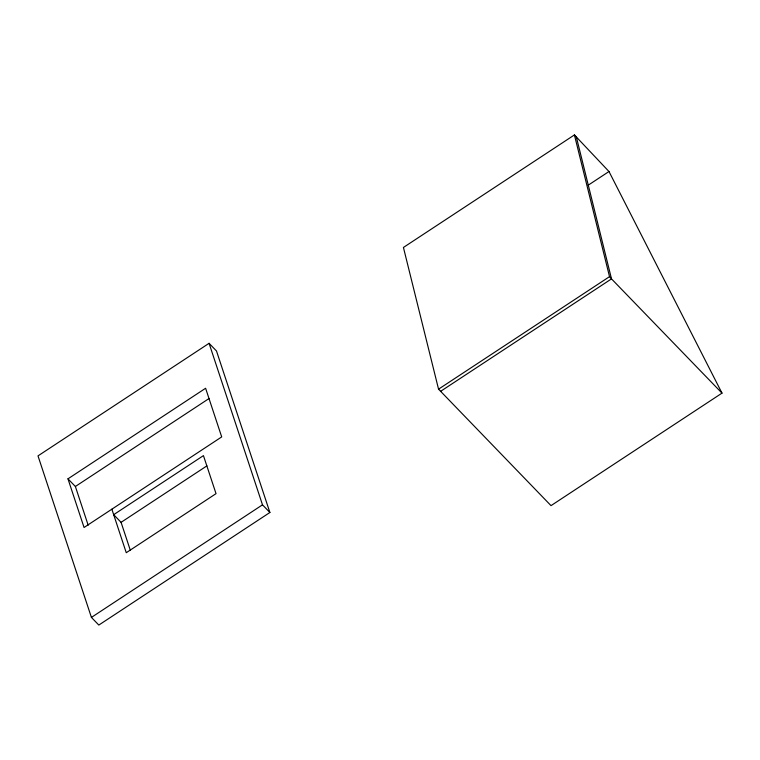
<?xml version="1.0" encoding="UTF-8"?>
<svg xmlns="http://www.w3.org/2000/svg" width="760" height="760" viewBox="0 0 760 760"><rect width="100%" height="100%" fill="white"/><g stroke="black" fill="none" stroke-linecap="round" stroke-linejoin="round"><path stroke-width="1.14" d="M209.076 343.311L38 455.886L91.418 617.405L98.819 625.062L269.895 512.487L216.486 350.968L209.076 343.311L262.495 504.83L269.895 512.487M67.963 478.838L205.608 388.265L221.701 436.914L84.056 527.487L67.963 478.838L75.373 486.486L88.169 525.188M75.373 486.486L209.057 398.525M588.231 185.174L608.988 171.523L722 393.129L551.01 505.637L438.548 389.167L403.427 247.456L574.417 134.938L608.988 171.523M130.331 550.306L121.078 522.339L206.9 465.87M91.418 617.405L262.495 504.83M438.548 389.167L609.529 276.649L574.417 134.938L576.394 137.17L611.505 278.882L722 393.129M440.524 391.39L611.505 278.882L609.529 276.649M121.078 522.339L113.677 514.681L203.442 455.62L216.03 493.648L126.255 552.719L111.862 509.19"/></g></svg>
